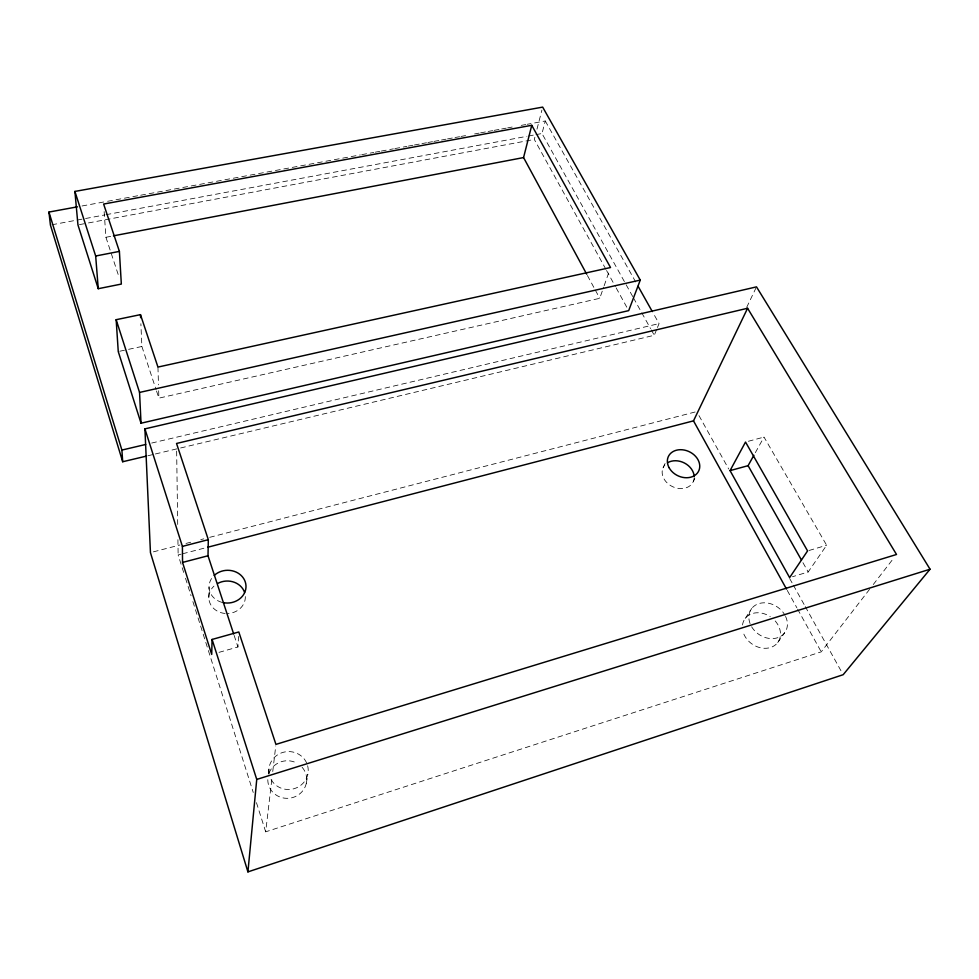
<?xml version="1.0" encoding="UTF-8"?>
<svg xmlns="http://www.w3.org/2000/svg" width="979" height="979" viewBox="0 0 979 979"><rect width="100%" height="100%" fill="white"/><g stroke="black" fill="none" stroke-linecap="round" stroke-linejoin="round"><path stroke-width="0.73" stroke-dasharray="4.89 3.67" d="M208.808 597.753L209.029 587.119M218.99 652.357L237.946 646.984L238.546 636.472M268.442 774.01L269.286 766.471M869.56 589.334L821.222 651.843L265.688 831.82L272.052 777.559M272.749 771.525L275.76 745.9M306.317 783.286L307.822 774.328M605.83 269.188L534.314 139.446L535.072 136.509M536.981 129.167L541.913 110.052M632.703 296.527L541.987 133.511L545.279 120.98L527.228 124.284M156.518 390.976L158.892 398.147L599.76 298.314L603.676 287.116M604.165 285.721L609.55 270.326M180.601 447.978L654.278 335.283L656.933 328.785M657.46 327.488L659.063 323.596L653.066 312.925M663.003 467.889L665.61 462.394M746.647 307.43L755.837 288.242M693.413 481.301L694.796 478.572M755.335 452.677L764.012 437.075L826.631 545.242L808.189 571.969L792.476 576.741M745.264 618.385L751.75 608.448M777.73 642.518L784.656 632.789M873.28 584.524L893.729 558.079M809.046 550.492L826.631 545.242M748.372 441.272L764.012 437.075M183.673 572.421L178.141 554.934L181.091 554.163M182.571 553.784L206.19 547.64M153.397 551.85L180.05 544.973M185.973 543.443L193.377 541.534M200.781 539.625L203.742 538.854M209.665 537.336L695.261 411.963M147.939 455.749L153.874 454.329M155.367 453.975L179.12 448.321M151.659 443.059L659.063 323.596M119.732 351.241L127.111 349.65M128.592 349.332L141.882 346.48L140.878 323.731M104.153 211.599L105.928 237.273L111.936 236.135M79.458 224.619L86.96 223.212M88.465 222.931L534.314 139.446M51.924 224.766L104.545 214.976M106.038 214.695L526.947 136.314M528.452 136.032L534.461 134.918M535.966 134.637L541.987 133.511M82.04 205.982L106.099 201.564M107.604 201.295L139.189 195.494M140.695 195.225L360.284 154.927M361.789 154.645L373.819 152.443M375.324 152.161L379.84 151.341M381.345 151.06L393.374 148.857M394.88 148.575L406.909 146.373M408.414 146.091L412.93 145.259M414.435 144.99L420.444 143.889M421.949 143.607L426.465 142.775M427.97 142.506L432.473 141.674M433.978 141.404L439.999 140.291M441.505 140.021L446.008 139.189M447.513 138.92L453.534 137.806M455.039 137.537L459.555 136.705M461.06 136.436L465.563 135.604M474.595 133.952L479.098 133.12M480.603 132.838L486.624 131.737M488.129 131.467L492.633 130.635M494.138 130.354L500.159 129.252M501.664 128.983L506.18 128.151M507.685 127.87L512.188 127.05M521.22 125.385L525.723 124.566M802.939 562.668L808.189 571.969M545.279 120.98L636.607 283.604M633.45 297.861L650.558 328.601M651.304 329.935L654.278 335.283M698.969 415.585L728.706 469.014M789.661 578.54L792.635 583.876M793.382 585.209L804.53 605.255M805.264 606.588L841.695 672.035M787.263 590.423L796.857 607.775M797.591 609.109L821.222 651.843M606.576 270.522L615.412 286.566M616.158 287.912L628.689 310.637M587.424 275.527L594.681 288.927M595.403 290.273L599.76 298.314M105.928 237.273L118.532 275.564M141.882 346.48L156.053 389.544M234.14 635.408L237.946 646.984M185.508 578.259L191.04 595.746M192.887 601.571L253.243 792.476M256.461 802.67L265.688 831.82M157.949 367.076L158.488 384.833M158.659 390.756L158.892 398.147M176.648 451.099L177.725 525.919M177.921 539.662L178.141 554.934M694.184 477.899A16.619 13.229 25.8 0 1 673.087 486.893A16.619 13.229 25.8 0 1 664.863 464.976M775.209 620.967A20.229 16.423 35.1 0 1 770.485 647.511A20.229 16.423 35.1 0 1 742.853 631.1M742.51 624.981A20.229 16.423 35.1 0 1 770.277 616.684M302.095 767.255A19.482 18.785 -6.2 0 1 293.125 797.42A19.482 18.785 -6.2 0 1 267.867 777.95M269.005 773.165A19.482 18.785 -6.2 0 1 296.184 762.776M245.337 596.59A18.271 16.251 -3.1 0 1 227.532 613.527M225.133 613.466A18.271 16.251 -3.1 0 1 209.91 603.015A18.271 16.251 -3.1 0 1 213.948 586.127M307.626 765.737A19.727 18.968 -4.7 0 1 293.884 788.756A19.727 18.968 -4.7 0 1 269.69 776.298M269.078 773.875A19.727 18.968 -4.7 0 1 283.775 752.166A19.727 18.968 -4.7 0 1 307.271 764.55M221.976 602.354A18.491 16.374 -2.7 0 1 213.165 576.484M785.574 616.415A20.473 16.533 34.7 0 1 776.8 637.978A20.473 16.533 34.7 0 1 751.138 625.887M750.085 623.586A20.473 16.533 34.7 0 1 760.047 603.284A20.473 16.533 34.7 0 1 785.011 615.301"/><path stroke-width="1.47" d="M233.663 633.951L208.013 555.766L208.319 539.674L176.538 443.463L747.589 308.263L896.519 554.481L275.931 744.395L238.803 631.969L212.088 639.446L211.709 654.413L182.547 562.435L182.4 546.38L144.916 428.875L756.498 286.871L930.05 569.215L843.176 674.702L247.92 871.885L150.448 552.621L144.916 428.875M247.92 871.885L256.743 779.431L212.088 639.446M586.702 274.181L523.569 157.57L531.756 125.3L103.627 204.048L119.401 251.395L121.335 284.069L98.255 288.707L77.953 224.901L74.906 191.431L542.672 107.115L640.254 280.092L628.689 310.637L141.037 423.209L118.251 351.559L116.158 319.692L140.474 314.638L157.949 367.076L610.529 267.524L531.756 125.3M207.67 547.249L693.499 420.86L747.589 308.263M730.053 470.618L745.521 442.043L807.577 550.92L789.625 577.61L730.053 470.618L748.091 465.674L753.879 455.272M256.743 779.431L930.05 569.215M182.547 562.435L208.013 555.766M182.4 546.38L208.319 539.674M77.525 206.814L48.95 212.064L50.419 225.048L122.693 461.745L146.458 456.104M122.693 461.745L121.898 450.071L145.712 444.466M141.037 423.209L139.556 392.432L640.254 280.092M74.906 191.431L95.673 256.008L119.401 251.395M113.442 235.841L523.569 157.57M748.091 465.674L801.434 560.012M638.1 286.272L652.32 311.591M693.499 420.86L786.516 589.089M116.158 319.692L139.556 392.432M48.95 212.064L121.898 450.071M95.673 256.008L98.255 288.707M140.474 314.638L140.609 317.673M667.617 462.724A16.619 13.229 25.8 0 1 684.566 463.079A16.619 13.229 25.8 0 1 694.197 476.7M217.668 583.46A18.271 16.251 -3.1 0 1 244.579 592.43M214.23 575.419A18.491 16.374 -2.7 0 1 245.276 581.93A18.491 16.374 -2.7 0 1 223.151 602.623M669.098 467.705A16.802 13.302 25.6 0 0 697.134 473.371A16.802 13.302 25.6 0 0 684.419 450.083A16.802 13.302 25.6 0 0 669.098 467.705"/></g></svg>
